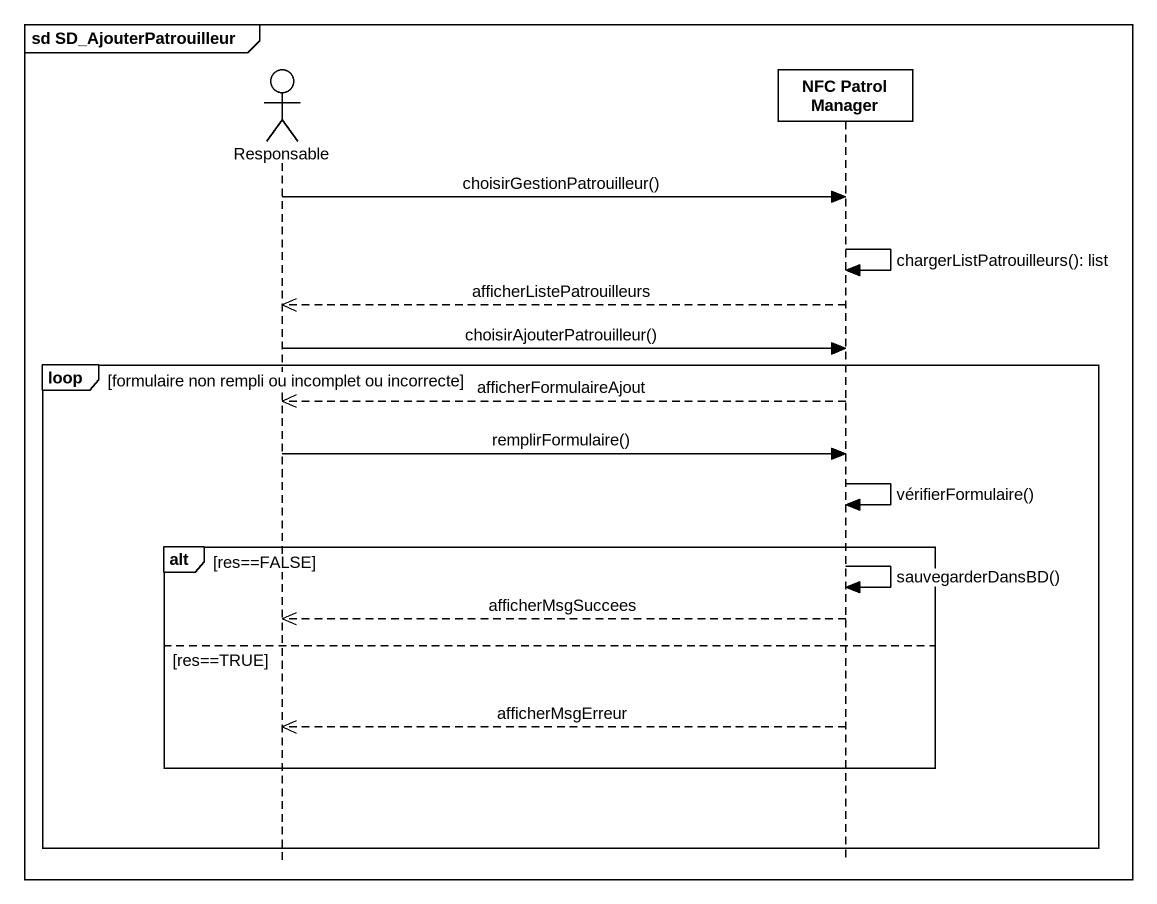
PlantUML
@startuml
mainframe sd SD_AjouterPatrouilleur
hide footbox
actor Responsable #FFFFFF
participant "NFC Patrol Manager" as NFC_Patrol_Manager #FFFFFF

Responsable -> NFC_Patrol_Manager : choisirGestionPatrouilleur()
NFC_Patrol_Manager -> NFC_Patrol_Manager : chargerListPatrouilleurs(): list
NFC_Patrol_Manager -->> Responsable : afficherListePatrouilleurs
Responsable -> NFC_Patrol_Manager : choisirAjouterPatrouilleur()
loop formulaire non rempli ou incomplet ou incorrecte
  NFC_Patrol_Manager -->> Responsable : afficherFormulaireAjout
  Responsable -> NFC_Patrol_Manager : remplirFormulaire()
  NFC_Patrol_Manager -> NFC_Patrol_Manager : vérifierFormulaire()
  alt res==FALSE
    NFC_Patrol_Manager -> NFC_Patrol_Manager : sauvegarderDansBD()
    NFC_Patrol_Manager -->> Responsable : afficherMsgSuccees
  else res==TRUE
    NFC_Patrol_Manager -->> Responsable : afficherMsgErreur
  end
end
@enduml
